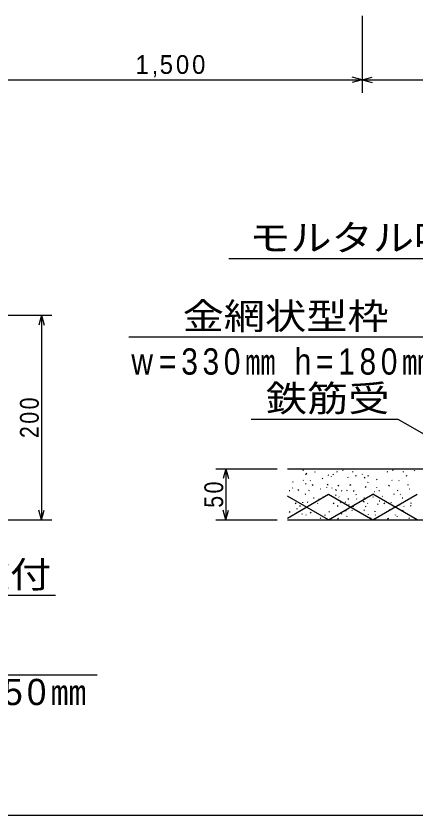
# Model space of a CAD drawing. Units: millimetres at full size, sheet at 1:20, with parts at other scales. Extents: x -7610 to 7610, y -5340 to 5340.
# Drawn here: x -3437 to -1878, y -5340 to -2216 of the extents above; entities that cross this region are included whole.
import ezdxf
from ezdxf.enums import TextEntityAlignment as Align

# ---------------------------------------------------------------- set-up
doc = ezdxf.new("R2010")
doc.units = ezdxf.units.MM
doc.header["$LTSCALE"] = 20
for name, color, linetype in [('0-6_寸法', 7, 'Continuous'), ('2-0_法面', 3, 'Continuous'), ('2-4_菱形金網', 4, 'Continuous'), ('2-7_寸法', 7, 'Continuous'), ('2-8_名称', 7, 'Continuous'), ('2-A_ハッチ', 3, 'Continuous'), ('3-0', 2, 'Continuous')]:
    doc.layers.add(name, color=color, linetype=linetype)
doc.styles.add('HGPｺﾞｼｯｸE', font='')
doc.styles.get('HGPｺﾞｼｯｸE').set_extended_font_data('HGPｺﾞｼｯｸE')

msp = doc.modelspace()

# ---------------------------------------------------------------- linework, layer by layer
at = {"layer": '0-6_寸法'}
for p, q in [((-2085, -2216.37), (-2085, -2516.37)), ((-2085, -2466.37), (-2123.64, -2456.02)), ((-2085, -2466.37), (-2123.64, -2476.73)), ((-2085, -2466.37), (-2046.36, -2456.02)), ((-2085, -2466.37), (-2046.36, -2476.73))]:
    msp.add_line(p, q, dxfattribs=at)
msp.add_lwpolyline([(-3585, -2466.37), (-2085, -2466.37), (-585, -2466.37)], dxfattribs=at)
at = {"layer": '2-0_法面'}
for p, q in [((-2376.58, -3986.34), (-1812.58, -3986.34)), ((-2376.58, -4186.34), (23.42, -4186.34))]:
    msp.add_line(p, q, dxfattribs=at)
at = {"layer": '2-4_菱形金網'}
for p, q in [((-2376.58, -4179.16), (-2215.81, -4086.34)), ((-2215.81, -4186.34), (-2042.6, -4086.34)), ((-2215.81, -4086.34), (-2042.6, -4186.34)), ((-1869.4, -4186.34), (-2042.6, -4086.34)), ((-2042.6, -4186.34), (-1869.4, -4086.34)), ((-2215.81, -4186.34), (-2376.58, -4093.52))]:
    msp.add_line(p, q, dxfattribs=at)
at = {"layer": '2-7_寸法'}
for p, q in [((-4780.42, -3386.34), (-3296.58, -3386.34)), ((-3336.58, -3386.34), (-3346.93, -3424.98)), ((-3336.58, -3386.34), (-3326.23, -3424.98)), ((-3336.58, -3386.34), (-3336.58, -4186.34)), ((-2656.58, -3986.34), (-2416.58, -3986.34)), ((-2616.58, -3986.34), (-2626.93, -4024.98)), ((-2616.58, -3986.34), (-2606.23, -4024.98)), ((-2616.58, -3986.34), (-2616.58, -4186.34)), ((-3336.58, -4186.34), (-3346.93, -4147.7)), ((-3336.58, -4186.34), (-3326.23, -4147.7)), ((-2616.58, -4186.34), (-2626.93, -4147.7)), ((-2616.58, -4186.34), (-2606.23, -4147.7)), ((-3736.58, -4186.34), (-3296.58, -4186.34)), ((-2656.58, -4186.34), (-2416.58, -4186.34))]:
    msp.add_line(p, q, dxfattribs=at)
at = {"layer": '2-8_名称'}
for p, q in [((-1505.99, -3165.38), (-2605.99, -3165.38)), ((-1795.98, -3471.8), (-2995.98, -3471.8)), ((-1943.63, -3793.3), (-2518.63, -3793.3)), ((-1666.5, -3953.3), (-1943.63, -3793.3)), ((-3282.6, -4481.86), (-3982.6, -4481.86)), ((-3118.98, -4793.22), (-4428.98, -4793.22))]:
    msp.add_line(p, q, dxfattribs=at)
at = {"layer": '2-A_ハッチ'}
for p, q in [((-2316.06, -3990.39), (-2313.86, -3992.59)), ((-2269.2, -4000.13), (-2268.89, -3996.67)), ((-2184.35, -3996.67), (-2181.84, -3998.56)), ((-2162.04, -3990.39), (-2159.84, -3992.59)), ((-2121.42, -4000.13), (-2121.11, -3996.67)), ((-1988.49, -3996.67), (-1985.97, -3998.56)), ((-1966.18, -3990.39), (-1963.98, -3992.59)), ((-1923.22, -4000.13), (-1922.91, -3996.67)), ((-1880.8, -3993.85), (-1878.6, -3992.27)), ((-2304.74, -4007.67), (-2300.97, -4003.27)), ((-2304.44, -4008.15), (-2304.44, -4010.03)), ((-2240.95, -4026.38), (-2238.44, -4022.92)), ((-2218.95, -4010.66), (-2216.44, -4011.61)), ((-2206.07, -4017.26), (-2205.44, -4018.21)), ((-2198.81, -4009.87), (-2197.23, -4007.36)), ((-2141.57, -4017.58), (-2141.26, -4020.09)), ((-2112.34, -4013.18), (-2108.26, -4013.49)), ((-2084.33, -4008.39), (-2083.08, -4007.67)), ((-2077.15, -4019.78), (-2073.69, -4022.29)), ((-2064.26, -4013.18), (-2060.18, -4013.49)), ((-2028.44, -4027.63), (-2026.55, -4029.52)), ((-1914.15, -4013.18), (-1910.06, -4013.49)), ((-2355.69, -4038.95), (-2354.75, -4036.43)), ((-2314.81, -4030.78), (-2314.18, -4032.03)), ((-2306.64, -4046.8), (-2303.18, -4043.98)), ((-2287.78, -4033.6), (-2285.89, -4032.66)), ((-2280.55, -4050.89), (-2276.15, -4048.37)), ((-2224.3, -4057.8), (-2224.3, -4059.69)), ((-2221.15, -4046.18), (-2217.38, -4049.63)), ((-2178.97, -4054.66), (-2176.45, -4050.57)), ((-2132.77, -4050.89), (-2128.37, -4048.37)), ((-2073.38, -4055.6), (-2069.61, -4057.8)), ((-2062.06, -4039.89), (-2060.81, -4037.06)), ((-2028.44, -4057.8), (-2028.44, -4059.69)), ((-1980.77, -4054.66), (-1978.26, -4050.57)), ((-1968.83, -4030.78), (-1968.2, -4032.03)), ((-1941.8, -4033.6), (-1939.92, -4032.66)), ((-1907.23, -4047.75), (-1905.66, -4049.32)), ((-2369.21, -4071.63), (-2366.69, -4071.94)), ((-2356.32, -4062.83), (-2355.69, -4061.57)), ((-2336.18, -4067.86), (-2332.72, -4071.32)), ((-2306.32, -4085.14), (-2308.21, -4087.34)), ((-2294.06, -4069.43), (-2291.24, -4071.94)), ((-2247.55, -4064.72), (-2245.98, -4064.72)), ((-2202.3, -4062.83), (-2201.67, -4061.57)), ((-2189.02, -4091.43), (-2185.88, -4087.97)), ((-2188.4, -4067.86), (-2184.94, -4071.32)), ((-2167.03, -4071), (-2164.51, -4072.26)), ((-2146.28, -4069.43), (-2143.46, -4071.94)), ((-2119.57, -4073.2), (-2116.11, -4072.26)), ((-2108.89, -4085.77), (-2107.63, -4088.29)), ((-2038.18, -4075.4), (-2035.98, -4075.72)), ((-2019.32, -4071.63), (-2016.81, -4071.94)), ((-1960.34, -4085.14), (-1962.23, -4087.34)), ((-1948.09, -4069.43), (-1945.26, -4071.94)), ((-1936.46, -4085.77), (-1935.2, -4086.72)), ((-1901.57, -4064.72), (-1900, -4064.72)), ((-2345.92, -4124.11), (-2342.46, -4120.03)), ((-2318.26, -4117.51), (-2317.32, -4119.08)), ((-2300.04, -4116.26), (-2297.21, -4117.2)), ((-2274.27, -4099.6), (-2272.07, -4100.54)), ((-2259.18, -4122.54), (-2257.92, -4120.97)), ((-2255.1, -4103.69), (-2253.21, -4104.94)), ((-2238.75, -4094.57), (-2237.5, -4098.03)), ((-2198.14, -4124.11), (-2194.68, -4120.03)), ((-2176.14, -4096.77), (-2173.94, -4097.71)), ((-2170.48, -4117.51), (-2169.54, -4119.08)), ((-2152.26, -4116.26), (-2149.43, -4117.2)), ((-2138.11, -4106.83), (-2137.8, -4103.06)), ((-2107.31, -4103.69), (-2105.43, -4104.94)), ((-2081.86, -4113.43), (-2077.46, -4115.31)), ((-2078.4, -4099.6), (-2076.2, -4100.54)), ((-2063.32, -4122.54), (-2062.06, -4120.97)), ((-2042.89, -4094.57), (-2041.64, -4098.03)), ((-2018.07, -4111.86), (-2015.24, -4111.23)), ((-2007.07, -4093), (-2005.18, -4095.2)), ((-1999.94, -4124.11), (-1996.48, -4120.03)), ((-1972.28, -4117.51), (-1971.34, -4119.08)), ((-1928.29, -4099.6), (-1926.09, -4100.54)), ((-1894.35, -4120.97), (-1892.15, -4120.03)), ((-2369.42, -4153.82), (-2365.96, -4156.33)), ((-2339.32, -4142.65), (-2337.12, -4141.4)), ((-2327.38, -4133.86), (-2327.06, -4130.4)), ((-2215.39, -4153.82), (-2211.94, -4156.33)), ((-2179.6, -4133.86), (-2179.28, -4130.4)), ((-2148.46, -4151.3), (-2147.83, -4152.25)), ((-2137.17, -4127.57), (-2134.97, -4126)), ((-2125.75, -4147.53), (-2123.55, -4149.1)), ((-2120.83, -4132.28), (-2118.94, -4133.54)), ((-2077.67, -4147.53), (-2075.47, -4149.1)), ((-2072.75, -4132.28), (-2070.86, -4133.54)), ((-2035.87, -4151.62), (-2035.56, -4154.13)), ((-2024.35, -4124.11), (-2022.15, -4126.31)), ((-1978.05, -4146.28), (-1976.48, -4146.28)), ((-1938.97, -4127.57), (-1936.77, -4126)), ((-1927.56, -4147.53), (-1925.36, -4149.1)), ((-1922.63, -4132.28), (-1920.74, -4133.54)), ((-1896.55, -4130.4), (-1894.03, -4132.28)), ((-2320.7, -4161.68), (-2318.82, -4163.56)), ((-2305.31, -4166.7), (-2305.31, -4167.65)), ((-2287.99, -4156.65), (-2285.79, -4160.1)), ((-2249.02, -4180.85), (-2245.56, -4178.02)), ((-2230.16, -4167.65), (-2228.28, -4166.7)), ((-2181.45, -4182.1), (-2177.05, -4179.27)), ((-2166.68, -4161.68), (-2164.8, -4163.56)), ((-2144.06, -4172.99), (-2143.11, -4170.48)), ((-2061.33, -4164.82), (-2060.7, -4166.08)), ((-2053.16, -4180.85), (-2049.7, -4178.02)), ((-2034.3, -4167.65), (-2032.42, -4166.7)), ((-1985.59, -4182.1), (-1981.19, -4179.27)), ((-1955.42, -4166.7), (-1955.42, -4167.65)), ((-1948.19, -4172.99), (-1947.25, -4170.48)), ((-1903.04, -4180.85), (-1899.59, -4178.02))]:
    msp.add_line(p, q, dxfattribs=at)
at = {"layer": '3-0', "color": 1}
msp.add_line((-7610, -5340), (7610, -5340), dxfattribs=at)

# ---------------------------------------------------------------- texts
at = {"layer": '0-6_寸法', "color": 3, "insert": (-2970, -2456.37), "char_height": 73.31, "attachment_point": 7, "style": 'HGPｺﾞｼｯｸE'}
msp.add_mtext('\\T1.22;\\W0.95;1,500', dxfattribs=at)
at = {"layer": '2-7_寸法', "color": 3, "char_height": 73.31, "attachment_point": 7, "rotation": 90, "style": 'HGPｺﾞｼｯｸE'}
for s, insert in [('\\T1.21;\\W0.85;200', (-3346.58, -3866.34)), ('\\T1.21;\\W0.85;50', (-2626.58, -4138.84))]:
    msp.add_mtext(s, dxfattribs=dict(at, insert=insert))
at = {"layer": '2-8_名称', "color": 2, "style": 'HGPｺﾞｼｯｸE', "width": 1.15}
for s, p in [('モルタル吹付', (-2525.99, -3165.38)), ('金網状型枠', (-2785.98, -3471.8)), ('鉄筋受', (-2461.13, -3793.3)), ('枠内吹付', (-3942.6, -4481.86))]:
    msp.add_text(s, height=102.6, dxfattribs=at).set_placement(p, align=Align.BOTTOM_LEFT)
at = {"layer": '2-8_名称', "color": 2, "char_height": 102.6, "attachment_point": 7, "style": 'HGPｺﾞｼｯｸE'}
for s, insert in [('\\T1.28;\\W0.85;w=330㎜\\~h=180㎜', (-2985.98, -3619.8)), ('\\T1.21;φ2.0㎜\\~網目50㎜', (-4378.98, -4941.22))]:
    msp.add_mtext(s, dxfattribs=dict(at, insert=insert))

doc.saveas('drawing.dxf')
